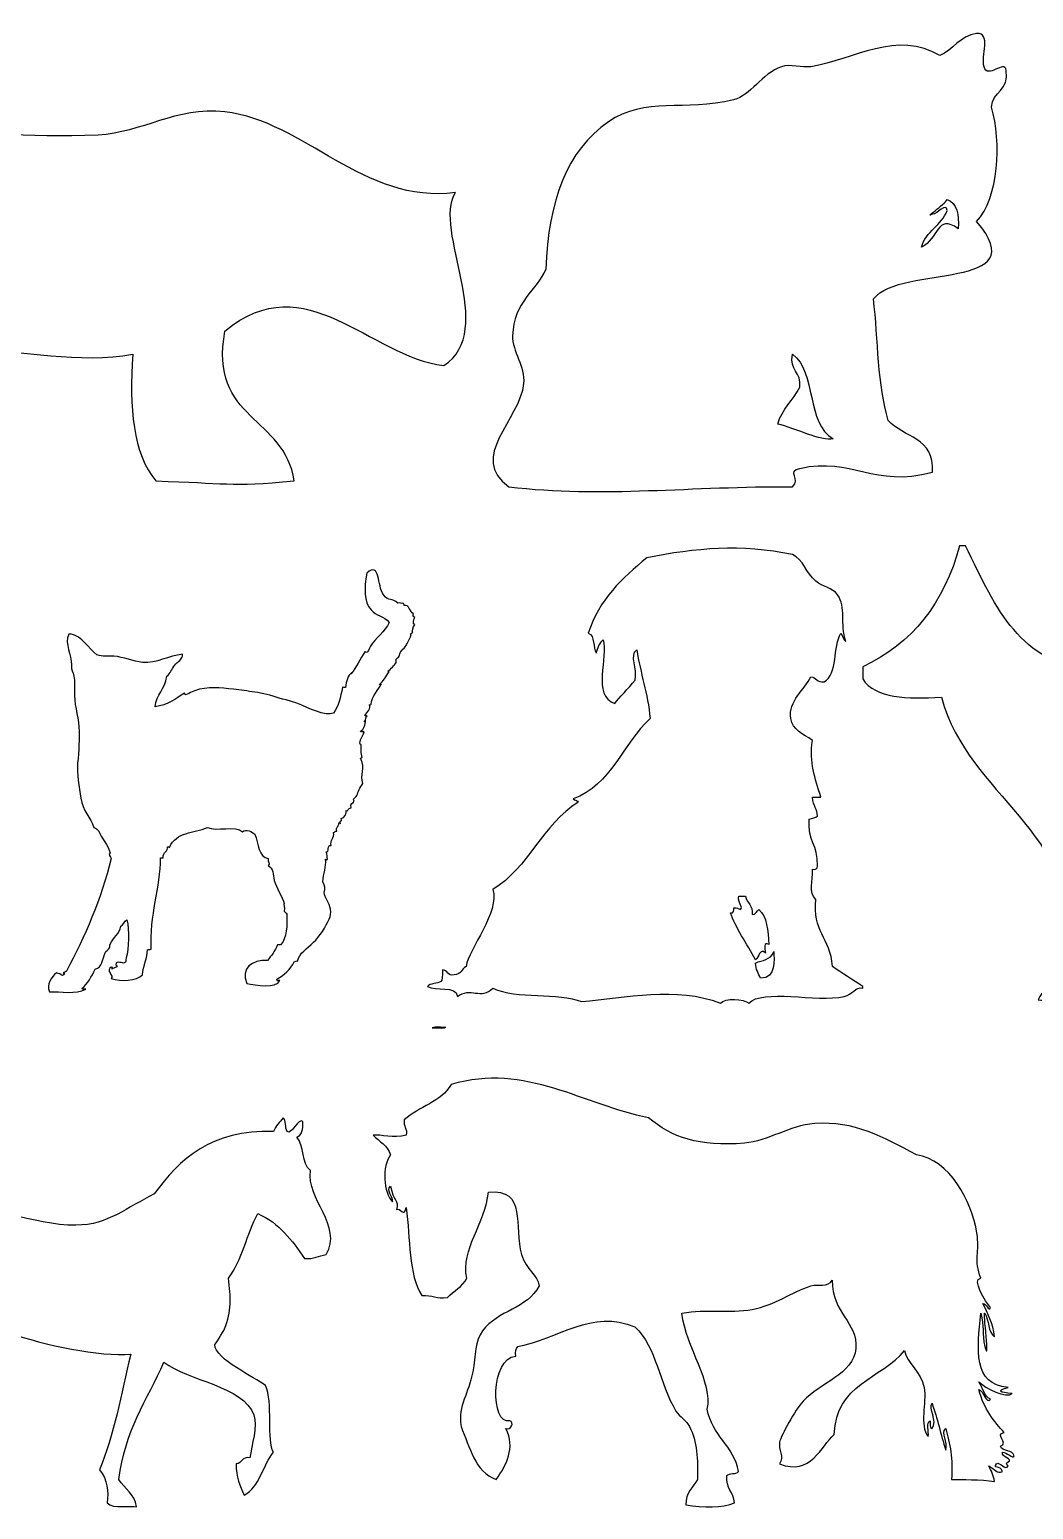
# Model space of a CAD drawing. Header units: centimetres. Extents: x -64 to 65, y -66 to 66.
# Drawn here: x 36.04 to 47.06, y -27.58 to -11.34 of the extents above; entities that cross this region are included whole.
import ezdxf

# ---------------------------------------------------------------- set-up
doc = ezdxf.new("R2010")
doc.units = ezdxf.units.CM
doc.header["$MEASUREMENT"] = 0
doc.layers.add('Layer 1', color=7, linetype='Continuous')

msp = doc.modelspace()

# ---------------------------------------------------------------- linework, layer by layer
at = {"layer": 'Layer 1'}
for points, knots in [([(46.43721, -11.38409), (46.60117, -11.3684), (46.48177, -11.63605), (46.51809, -11.74802), (46.51809, -11.74802), (46.55468, -11.89492), (46.74635, -11.66372), (46.76071, -11.78845), (46.76071, -11.78845), (46.79585, -12.01231), (46.61275, -12.0179), (46.59897, -12.19284), (46.59897, -12.19284), (46.71494, -12.57273), (46.67774, -13.18929), (46.43723, -13.44638), (46.43723, -13.44638), (47.09461, -14.21788), (45.60975, -13.90858), (45.305, -14.29556), (45.305, -14.29556), (45.35538, -14.74392), (45.34985, -15.24817), (45.46674, -15.63001), (45.46674, -15.63001), (45.62994, -15.81728), (45.98154, -15.81612), (45.95199, -16.19611), (45.95199, -16.19611), (45.30556, -16.37272), (45.06976, -16.02805), (44.49625, -16.15568), (44.49625, -16.15568), (44.3471, -16.18515), (44.51345, -16.27739), (44.41537, -16.35787), (44.41537, -16.35787), (43.32494, -16.34813), (42.32418, -16.48103), (41.30165, -16.35787), (41.30165, -16.35787), (40.84477, -16.03997), (41.42439, -15.62325), (41.46339, -15.22561), (41.46339, -15.22561), (41.48143, -15.04194), (41.3374, -14.86985), (41.3421, -14.69994), (41.3421, -14.69994), (41.35223, -14.33209), (41.6119, -14.19144), (41.70601, -13.97207), (41.70601, -13.97207), (41.73522, -13.21663), (41.93768, -12.66879), (42.39345, -12.35457), (42.39345, -12.35457), (42.79742, -12.07607), (43.22855, -12.24228), (43.76836, -12.11195), (43.76836, -12.11195), (43.95682, -12.06644), (44.07398, -11.82535), (44.29401, -11.74802), (44.29401, -11.74802), (44.38614, -11.71566), (44.52579, -11.76331), (44.61752, -11.74802), (44.61752, -11.74802), (45.07858, -11.67111), (45.57415, -11.34093), (46.03283, -11.62668), (46.03283, -11.62668), (46.184, -11.56216), (46.24776, -11.41029), (46.43721, -11.38409)], [0, 0, 0, 0, 0.05, 0.05, 0.05, 0.05, 0.1, 0.1, 0.1, 0.1, 0.15, 0.15, 0.15, 0.15, 0.2, 0.2, 0.2, 0.2, 0.25, 0.25, 0.25, 0.25, 0.3, 0.3, 0.3, 0.3, 0.35, 0.35, 0.35, 0.35, 0.4, 0.4, 0.4, 0.4, 0.45, 0.45, 0.45, 0.45, 0.5, 0.5, 0.5, 0.5, 0.55, 0.55, 0.55, 0.55, 0.6, 0.6, 0.6, 0.6, 0.65, 0.65, 0.65, 0.65, 0.7, 0.7, 0.7, 0.7, 0.75, 0.75, 0.75, 0.75, 0.8, 0.8, 0.8, 0.8, 0.85, 0.85, 0.85, 0.85, 0.9, 0.9, 0.9, 0.9, 1, 1, 1, 1]), ([(33.75552, -15.28151), (33.58934, -15.3262), (33.55653, -15.50429), (33.3759, -15.53456), (33.3759, -15.53456), (33.33285, -15.99943), (34.10226, -15.65177), (33.88207, -16.29378), (33.88207, -16.29378), (33.62902, -16.29378), (33.3759, -16.29378), (33.12285, -16.29378), (33.12285, -16.29378), (32.94479, -16.05007), (32.78839, -15.78467), (32.74323, -15.40803), (32.74323, -15.40803), (32.55445, -15.77183), (31.7453, -16.17588), (31.22476, -15.78765), (31.22476, -15.78765), (31.41166, -15.40747), (32.14797, -15.56455), (32.36361, -15.02843), (32.36361, -15.02843), (32.70003, -14.19211), (32.48516, -13.29366), (33.37591, -12.75074), (33.37591, -12.75074), (34.34778, -12.15847), (35.20169, -12.57313), (36.7924, -12.49772), (36.7924, -12.49772), (37.27185, -12.47499), (37.64076, -12.18466), (38.18429, -12.24462), (38.18429, -12.24462), (39.05318, -12.34043), (39.70353, -13.26006), (40.71498, -13.13037), (40.71498, -13.13037), (40.45976, -13.53463), (41.18157, -14.64006), (40.58848, -15.02844), (40.58848, -15.02844), (39.7629, -14.92544), (39.07689, -13.91589), (38.18429, -14.64882), (38.18429, -14.64882), (38.00331, -15.63124), (38.84776, -15.58814), (38.94351, -16.29379), (38.94351, -16.29379), (38.22691, -16.36065), (38.18588, -16.31639), (37.42504, -16.29379), (37.42504, -16.29379), (37.17321, -15.99732), (37.13352, -15.48866), (37.17199, -14.9019), (37.17199, -14.9019), (36.01671, -15.12322), (34.52497, -14.28008), (34.6413, -15.66112), (34.6413, -15.66112), (34.75571, -15.92626), (35.35552, -15.70613), (35.40047, -16.04074), (35.40047, -16.04074), (35.03245, -16.94117), (33.60984, -16.10638), (33.75552, -15.28151)], [0, 0, 0, 0, 0.05263158, 0.05263158, 0.05263158, 0.05263158, 0.10526316, 0.10526316, 0.10526316, 0.10526316, 0.15789474, 0.15789474, 0.15789474, 0.15789474, 0.21052632, 0.21052632, 0.21052632, 0.21052632, 0.26315789, 0.26315789, 0.26315789, 0.26315789, 0.31578947, 0.31578947, 0.31578947, 0.31578947, 0.36842105, 0.36842105, 0.36842105, 0.36842105, 0.42105263, 0.42105263, 0.42105263, 0.42105263, 0.47368421, 0.47368421, 0.47368421, 0.47368421, 0.52631579, 0.52631579, 0.52631579, 0.52631579, 0.57894737, 0.57894737, 0.57894737, 0.57894737, 0.63157895, 0.63157895, 0.63157895, 0.63157895, 0.68421053, 0.68421053, 0.68421053, 0.68421053, 0.73684211, 0.73684211, 0.73684211, 0.73684211, 0.78947368, 0.78947368, 0.78947368, 0.78947368, 0.84210526, 0.84210526, 0.84210526, 0.84210526, 0.89473684, 0.89473684, 0.89473684, 0.89473684, 1, 1, 1, 1]), ([(45.83065, -13.72944), (46.01988, -13.64498), (45.99308, -13.35135), (46.23507, -13.52725), (46.23507, -13.52725), (46.24597, -13.36802), (46.21951, -13.24626), (46.11373, -13.20372), (46.11373, -13.20372), (46.08814, -13.26238), (45.83761, -13.4243), (45.95199, -13.36549), (45.95199, -13.36549), (46.00573, -13.37139), (46.10249, -13.22949), (46.11373, -13.32506), (46.11373, -13.32506), (46.05187, -13.49235), (45.87901, -13.54865), (45.83065, -13.72944)], [0, 0, 0, 0, 0.16666667, 0.16666667, 0.16666667, 0.16666667, 0.33333333, 0.33333333, 0.33333333, 0.33333333, 0.5, 0.5, 0.5, 0.5, 0.66666667, 0.66666667, 0.66666667, 0.66666667, 1, 1, 1, 1]), ([(44.49625, -15.26606), (44.42293, -15.40841), (44.29951, -15.50067), (44.25363, -15.67042), (44.25363, -15.67042), (44.44172, -15.71238), (44.73303, -15.86378), (44.86016, -15.83216), (44.86016, -15.83216), (44.56684, -15.66722), (44.67929, -15.09646), (44.41537, -14.90212), (44.41537, -14.90212), (44.37806, -15.08771), (44.51652, -15.09747), (44.49625, -15.26606)], [0, 0, 0, 0, 0.2, 0.2, 0.2, 0.2, 0.4, 0.4, 0.4, 0.4, 0.6, 0.6, 0.6, 0.6, 1, 1, 1, 1]), ([(45.18583, -21.8418), (45.18583, -21.84794), (45.18583, -21.85408), (45.18583, -21.86016), (45.18583, -21.86016), (45.10249, -21.83976), (45.07603, -21.93274), (44.98366, -21.95208), (44.98366, -21.95208), (44.67521, -22.01659), (44.08148, -21.86421), (43.93628, -22.02558), (43.93628, -22.02558), (43.88477, -21.97679), (43.6732, -21.96324), (43.62394, -22.02558), (43.62394, -22.02558), (43.14504, -21.83471), (42.57786, -21.96467), (42.0988, -22.00716), (42.0988, -22.00716), (41.84962, -21.90384), (41.38329, -21.98366), (41.1249, -21.86016), (41.1249, -21.86016), (40.99994, -21.99142), (40.87431, -21.83944), (40.73903, -21.95208), (40.73903, -21.95208), (40.72032, -21.82378), (40.49754, -21.89953), (40.4083, -21.8418), (40.4083, -21.8418), (40.43486, -21.801), (40.51765, -21.81645), (40.55528, -21.78666), (40.55528, -21.78666), (40.57171, -21.77277), (40.57105, -21.72803), (40.57367, -21.65805), (40.57367, -21.65805), (40.63135, -21.66165), (40.62349, -21.73073), (40.70228, -21.71319), (40.70228, -21.71319), (40.7757, -21.71314), (40.78213, -21.64607), (40.83089, -21.62133), (40.83089, -21.62133), (40.86132, -21.43059), (41.20467, -21.02078), (41.12487, -20.77609), (41.12487, -20.77609), (41.52034, -20.54069), (41.66917, -20.05867), (42.06202, -19.82057), (42.06202, -19.82057), (42.0572, -19.79477), (42.02167, -19.79961), (42.00688, -19.78385), (42.00688, -19.78385), (42.42648, -19.62769), (42.55123, -19.17674), (42.85214, -18.90183), (42.85214, -18.90183), (42.82801, -18.62558), (42.74522, -18.40375), (42.70506, -18.14843), (42.70506, -18.14843), (42.62232, -18.20529), (42.71932, -18.35488), (42.68672, -18.47919), (42.68672, -18.47919), (42.62015, -18.57235), (42.50379, -18.6703), (42.46622, -18.73647), (42.46622, -18.73647), (42.20706, -18.65281), (42.39521, -18.2185), (42.33761, -18.03821), (42.33761, -18.03821), (42.29869, -18.07279), (42.27451, -18.12211), (42.26414, -18.18521), (42.26414, -18.18521), (42.21882, -18.12639), (42.25287, -17.98823), (42.17225, -17.96473), (42.17225, -17.96473), (42.29131, -17.59376), (42.54706, -17.35952), (42.81537, -17.13783), (42.81537, -17.13783), (43.35044, -17.02983), (43.85153, -16.98482), (44.41398, -17.10111), (44.41398, -17.10111), (44.53542, -17.15553), (44.56141, -17.30172), (44.67123, -17.39509), (44.67123, -17.39509), (44.74785, -17.46026), (44.85324, -17.46169), (44.91012, -17.54209), (44.91012, -17.54209), (45.01103, -17.68473), (44.9343, -17.85488), (45.00196, -18.05657), (45.00196, -18.05657), (44.96971, -18.03982), (44.96836, -17.99217), (44.94687, -17.96471), (44.94687, -17.96471), (44.85458, -18.11126), (44.91872, -18.41426), (44.76312, -18.49755), (44.76312, -18.49755), (44.68179, -18.51155), (44.67816, -18.44778), (44.61614, -18.44246), (44.61614, -18.44246), (44.55476, -18.5792), (44.36531, -18.70961), (44.39564, -18.9018), (44.39564, -18.9018), (44.41495, -19.02443), (44.52365, -19.06843), (44.63448, -19.14069), (44.63448, -19.14069), (44.59913, -19.39239), (44.66073, -19.54235), (44.72637, -19.76542), (44.72637, -19.76542), (44.69578, -19.76542), (44.66515, -19.76542), (44.63448, -19.76542), (44.63448, -19.76542), (44.64533, -19.86893), (44.68599, -19.89448), (44.68962, -19.96751), (44.68962, -19.96751), (44.67406, -19.99484), (44.63046, -19.99413), (44.59773, -20.00429), (44.59773, -20.00429), (44.58477, -20.25908), (44.69338, -20.27842), (44.68962, -20.51877), (44.68962, -20.51877), (44.692, -20.55176), (44.67139, -20.56176), (44.63448, -20.55555), (44.63448, -20.55555), (44.64062, -20.69115), (44.59029, -20.80497), (44.67123, -20.88628), (44.67123, -20.88628), (44.62969, -21.22997), (44.83051, -21.30856), (44.85498, -21.62129), (44.85498, -21.62129), (44.95969, -21.70041), (45.07791, -21.76595), (45.18583, -21.8418)], [0, 0, 0, 0, 0.02380952, 0.02380952, 0.02380952, 0.02380952, 0.04761905, 0.04761905, 0.04761905, 0.04761905, 0.07142857, 0.07142857, 0.07142857, 0.07142857, 0.0952381, 0.0952381, 0.0952381, 0.0952381, 0.11904762, 0.11904762, 0.11904762, 0.11904762, 0.14285714, 0.14285714, 0.14285714, 0.14285714, 0.16666667, 0.16666667, 0.16666667, 0.16666667, 0.19047619, 0.19047619, 0.19047619, 0.19047619, 0.21428571, 0.21428571, 0.21428571, 0.21428571, 0.23809524, 0.23809524, 0.23809524, 0.23809524, 0.26190476, 0.26190476, 0.26190476, 0.26190476, 0.28571429, 0.28571429, 0.28571429, 0.28571429, 0.30952381, 0.30952381, 0.30952381, 0.30952381, 0.33333333, 0.33333333, 0.33333333, 0.33333333, 0.35714286, 0.35714286, 0.35714286, 0.35714286, 0.38095238, 0.38095238, 0.38095238, 0.38095238, 0.4047619, 0.4047619, 0.4047619, 0.4047619, 0.42857143, 0.42857143, 0.42857143, 0.42857143, 0.45238095, 0.45238095, 0.45238095, 0.45238095, 0.47619048, 0.47619048, 0.47619048, 0.47619048, 0.5, 0.5, 0.5, 0.5, 0.52380952, 0.52380952, 0.52380952, 0.52380952, 0.54761905, 0.54761905, 0.54761905, 0.54761905, 0.57142857, 0.57142857, 0.57142857, 0.57142857, 0.5952381, 0.5952381, 0.5952381, 0.5952381, 0.61904762, 0.61904762, 0.61904762, 0.61904762, 0.64285714, 0.64285714, 0.64285714, 0.64285714, 0.66666667, 0.66666667, 0.66666667, 0.66666667, 0.69047619, 0.69047619, 0.69047619, 0.69047619, 0.71428571, 0.71428571, 0.71428571, 0.71428571, 0.73809524, 0.73809524, 0.73809524, 0.73809524, 0.76190476, 0.76190476, 0.76190476, 0.76190476, 0.78571429, 0.78571429, 0.78571429, 0.78571429, 0.80952381, 0.80952381, 0.80952381, 0.80952381, 0.83333333, 0.83333333, 0.83333333, 0.83333333, 0.85714286, 0.85714286, 0.85714286, 0.85714286, 0.88095238, 0.88095238, 0.88095238, 0.88095238, 0.9047619, 0.9047619, 0.9047619, 0.9047619, 0.92857143, 0.92857143, 0.92857143, 0.92857143, 0.95238095, 0.95238095, 0.95238095, 0.95238095, 1, 1, 1, 1]), ([(46.2489, -17.00422), (46.27102, -17.00422), (46.29319, -17.00422), (46.31536, -17.00422), (46.31536, -17.00422), (46.67001, -17.74063), (46.90633, -18.26014), (47.71067, -18.39955), (47.71067, -18.39955), (48.73098, -18.57642), (50.08054, -18.18823), (50.63426, -19.064), (50.63426, -19.064), (50.93252, -19.53567), (50.66863, -20.56996), (51.03293, -21.12381), (51.03293, -21.12381), (51.03293, -21.21242), (51.03293, -21.301), (51.03293, -21.38961), (51.03293, -21.38961), (50.93567, -21.48483), (50.82235, -21.44054), (50.83362, -21.25674), (50.83362, -21.25674), (50.57938, -21.33469), (50.69998, -21.78757), (50.56779, -21.98763), (50.56779, -21.98763), (50.49058, -21.97681), (50.4496, -22.00231), (50.43494, -22.05409), (50.43494, -22.05409), (50.36848, -22.05409), (50.30204, -22.05409), (50.23563, -22.05409), (50.23563, -22.05409), (50.07363, -21.77281), (50.55943, -21.64713), (50.43494, -21.1903), (50.43494, -21.1903), (50.26508, -21.00464), (50.14461, -21.51378), (49.90339, -21.25676), (49.90339, -21.25676), (49.83941, -21.01559), (50.20192, -21.20096), (50.16916, -20.99096), (50.16916, -20.99096), (50.09449, -20.51191), (49.64277, -20.40988), (49.50471, -19.9943), (49.50471, -19.9943), (48.81105, -19.81565), (48.65328, -20.32016), (47.97648, -20.32651), (47.97648, -20.32651), (48.19352, -21.13508), (47.88078, -21.65062), (47.5114, -22.05411), (47.5114, -22.05411), (47.44494, -22.05411), (47.3785, -22.05411), (47.31204, -22.05411), (47.31204, -22.05411), (47.3013, -21.97622), (47.19091, -21.99807), (47.11268, -21.98765), (47.11268, -21.98765), (47.19195, -21.77895), (47.47931, -21.77839), (47.51141, -21.52251), (47.51141, -21.52251), (47.52308, -20.07116), (46.36373, -19.79089), (46.04959, -18.66541), (46.04959, -18.66541), (45.67158, -18.68906), (45.32442, -18.68181), (45.18583, -18.46607), (45.18583, -18.46607), (45.18583, -18.42178), (45.18583, -18.37746), (45.18583, -18.3332), (45.18583, -18.3332), (45.72852, -18.07853), (46.08314, -17.63578), (46.2489, -17.00422)], [0, 0, 0, 0, 0.04347826, 0.04347826, 0.04347826, 0.04347826, 0.08695652, 0.08695652, 0.08695652, 0.08695652, 0.13043478, 0.13043478, 0.13043478, 0.13043478, 0.17391304, 0.17391304, 0.17391304, 0.17391304, 0.2173913, 0.2173913, 0.2173913, 0.2173913, 0.26086957, 0.26086957, 0.26086957, 0.26086957, 0.30434783, 0.30434783, 0.30434783, 0.30434783, 0.34782609, 0.34782609, 0.34782609, 0.34782609, 0.39130435, 0.39130435, 0.39130435, 0.39130435, 0.43478261, 0.43478261, 0.43478261, 0.43478261, 0.47826087, 0.47826087, 0.47826087, 0.47826087, 0.52173913, 0.52173913, 0.52173913, 0.52173913, 0.56521739, 0.56521739, 0.56521739, 0.56521739, 0.60869565, 0.60869565, 0.60869565, 0.60869565, 0.65217391, 0.65217391, 0.65217391, 0.65217391, 0.69565217, 0.69565217, 0.69565217, 0.69565217, 0.73913043, 0.73913043, 0.73913043, 0.73913043, 0.7826087, 0.7826087, 0.7826087, 0.7826087, 0.82608696, 0.82608696, 0.82608696, 0.82608696, 0.86956522, 0.86956522, 0.86956522, 0.86956522, 0.91304348, 0.91304348, 0.91304348, 0.91304348, 1, 1, 1, 1]), ([(39.71986, -18.16904), (39.72462, -18.15597), (39.7305, -18.17642), (39.71986, -18.17589), (39.71986, -18.17589), (39.76595, -18.18663), (39.76431, -18.13345), (39.78156, -18.10734), (39.78156, -18.10734), (39.83815, -18.02183), (39.94296, -17.94584), (39.98722, -17.8468), (39.98722, -17.8468), (39.92938, -17.77682), (39.84138, -17.77256), (39.78841, -17.70969), (39.78841, -17.70969), (39.70644, -17.61235), (39.71327, -17.47784), (39.74041, -17.30522), (39.74041, -17.30522), (39.89183, -17.17391), (39.85122, -17.44272), (39.92551, -17.54514), (39.92551, -17.54514), (39.97914, -17.61904), (40.02153, -17.57665), (40.08323, -17.63425), (40.08323, -17.63425), (40.09961, -17.62017), (40.12882, -17.64613), (40.13805, -17.63425), (40.13805, -17.63425), (40.14726, -17.63877), (40.1508, -17.64891), (40.15176, -17.66169), (40.15176, -17.66169), (40.20854, -17.6447), (40.21124, -17.73244), (40.2546, -17.7508), (40.2546, -17.7508), (40.24907, -17.75622), (40.24743, -17.79282), (40.26831, -17.79194), (40.26831, -17.79194), (40.25796, -17.81983), (40.23839, -17.85086), (40.26831, -17.87417), (40.26831, -17.87417), (40.24712, -17.87978), (40.24598, -17.96056), (40.24093, -17.94963), (40.24093, -17.94963), (40.25546, -17.95172), (40.23376, -17.97342), (40.22037, -17.97016), (40.22037, -17.97016), (40.23535, -17.97627), (40.21431, -18.00929), (40.2272, -17.99074), (40.2272, -17.99074), (40.2086, -18.02307), (40.18783, -18.07387), (40.17238, -18.10044), (40.17238, -18.10044), (40.15976, -18.12214), (40.14267, -18.13224), (40.12441, -18.15529), (40.12441, -18.15529), (40.10637, -18.17796), (40.10174, -18.20606), (40.09697, -18.21694), (40.09697, -18.21694), (40.08752, -18.23874), (40.07191, -18.23549), (40.06265, -18.25123), (40.06265, -18.25123), (40.05738, -18.26028), (40.06736, -18.27674), (40.06265, -18.28552), (40.06265, -18.28552), (40.04574, -18.31748), (40.00177, -18.35878), (39.97356, -18.38156), (39.97356, -18.38156), (39.97377, -18.3882), (39.98192, -18.38683), (39.98727, -18.38839), (39.98727, -18.38839), (39.95182, -18.43744), (39.92258, -18.49277), (39.8776, -18.53235), (39.8776, -18.53235), (39.88747, -18.51716), (39.8943, -18.54095), (39.89811, -18.52547), (39.89811, -18.52547), (39.87898, -18.56936), (39.79027, -18.66419), (39.78844, -18.74484), (39.78844, -18.74484), (39.78291, -18.74849), (39.77727, -18.75201), (39.76788, -18.75175), (39.76788, -18.75175), (39.79683, -18.78554), (39.74208, -18.82906), (39.71988, -18.86825), (39.71988, -18.86825), (39.73388, -18.88024), (39.73332, -18.86314), (39.74732, -18.87516), (39.74732, -18.87516), (39.72158, -18.8772), (39.73946, -18.92064), (39.71306, -18.93683), (39.71306, -18.93683), (39.71915, -18.93376), (39.72531, -18.9308), (39.72677, -18.9231), (39.72677, -18.9231), (39.72516, -18.96014), (39.71013, -19.02907), (39.67195, -19.03968), (39.67195, -19.03968), (39.67277, -19.05479), (39.701, -19.04254), (39.71309, -19.04651), (39.71309, -19.04651), (39.6919, -19.10609), (39.64033, -19.17007), (39.67883, -19.19044), (39.67883, -19.19044), (39.68068, -19.23812), (39.67319, -19.27651), (39.69254, -19.3276), (39.69254, -19.3276), (39.6914, -19.33567), (39.68003, -19.33339), (39.67198, -19.33445), (39.67198, -19.33445), (39.73167, -19.44274), (39.66253, -19.52609), (39.69936, -19.61554), (39.69936, -19.61554), (39.65973, -19.65652), (39.65073, -19.70526), (39.63083, -19.74579), (39.63083, -19.74579), (39.62406, -19.75957), (39.60085, -19.77405), (39.59657, -19.78693), (39.59657, -19.78693), (39.59419, -19.79392), (39.60123, -19.81117), (39.6034, -19.80749), (39.6034, -19.80749), (39.5898, -19.83014), (39.55585, -19.82913), (39.56914, -19.88287), (39.56914, -19.88287), (39.53564, -19.87588), (39.53747, -19.92851), (39.51427, -19.91033), (39.51427, -19.91033), (39.51834, -19.9443), (39.50342, -19.99346), (39.45945, -19.99944), (39.45945, -19.99944), (39.4748, -20.04484), (39.43728, -20.00436), (39.45257, -20.05431), (39.45257, -20.05431), (39.44648, -20.05124), (39.44037, -20.04828), (39.43886, -20.04055), (39.43886, -20.04055), (39.43055, -20.09976), (39.39587, -20.0914), (39.41142, -20.13657), (39.41142, -20.13657), (39.39435, -20.13549), (39.39023, -20.14731), (39.37716, -20.15025), (39.37716, -20.15025), (39.39208, -20.21539), (39.33194, -20.23531), (39.34978, -20.29424), (39.34978, -20.29424), (39.30271, -20.27665), (39.33237, -20.3769), (39.29491, -20.36277), (39.29491, -20.36277), (39.30954, -20.39605), (39.30467, -20.42352), (39.30867, -20.44503), (39.30867, -20.44503), (39.30362, -20.45725), (39.29616, -20.44604), (39.28806, -20.44503), (39.28806, -20.44503), (39.29973, -20.52843), (39.26181, -20.60198), (39.26068, -20.69183), (39.26068, -20.69183), (39.28552, -20.74395), (39.28796, -20.76345), (39.27439, -20.80838), (39.27439, -20.80838), (39.2791, -20.87461), (39.33241, -20.91604), (39.34297, -20.99351), (39.34297, -20.99351), (39.34794, -21.03), (39.34358, -21.07119), (39.32921, -21.10318), (39.32921, -21.10318), (39.29566, -21.17806), (39.21914, -21.30127), (39.15784, -21.35686), (39.15784, -21.35686), (39.08328, -21.42446), (39.00044, -21.47706), (38.97962, -21.56252), (38.97962, -21.56252), (38.9602, -21.55683), (38.96184, -21.57218), (38.9453, -21.56937), (38.9453, -21.56937), (38.90416, -21.65623), (38.83404, -21.71404), (38.75332, -21.76133), (38.75332, -21.76133), (38.75462, -21.79118), (38.76525, -21.77384), (38.78764, -21.77506), (38.78764, -21.77506), (38.74372, -21.86909), (38.5215, -21.82591), (38.42431, -21.80935), (38.42431, -21.80935), (38.3489, -21.64086), (38.4853, -21.54752), (38.65056, -21.55569), (38.65056, -21.55569), (38.69318, -21.50465), (38.73578, -21.45348), (38.76023, -21.38427), (38.76023, -21.38427), (38.77166, -21.38427), (38.78306, -21.38427), (38.79455, -21.38427), (38.79455, -21.38427), (38.86493, -21.31717), (38.86773, -21.16488), (38.86308, -21.04838), (38.86308, -21.04838), (38.85848, -21.03243), (38.8403, -21.03004), (38.83564, -21.01409), (38.83564, -21.01409), (38.84122, -20.97477), (38.82484, -20.93964), (38.83564, -20.9318), (38.83564, -20.9318), (38.81281, -20.86073), (38.74671, -20.75442), (38.72597, -20.67817), (38.72597, -20.67817), (38.70888, -20.61528), (38.71983, -20.5449), (38.65744, -20.51363), (38.65744, -20.51363), (38.69144, -20.494), (38.64839, -20.47392), (38.65744, -20.4382), (38.65744, -20.4382), (38.55822, -20.42608), (38.547, -20.27096), (38.51343, -20.17081), (38.51343, -20.17081), (38.49033, -20.1471), (38.41334, -20.10797), (38.37632, -20.14345), (38.37632, -20.14345), (38.30068, -20.06638), (38.09049, -20.14758), (37.99236, -20.09545), (37.99236, -20.09545), (37.83946, -20.16514), (37.65224, -20.13815), (37.57419, -20.31482), (37.57419, -20.31482), (37.56871, -20.31117), (37.56308, -20.30765), (37.55363, -20.30797), (37.55363, -20.30797), (37.56371, -20.35869), (37.49921, -20.3648), (37.50566, -20.43137), (37.50566, -20.43137), (37.49651, -20.43137), (37.48738, -20.43137), (37.47822, -20.43137), (37.47822, -20.43137), (37.4792, -20.74752), (37.35424, -21.0651), (37.37538, -21.43232), (37.37538, -21.43232), (37.35493, -21.44214), (37.35207, -21.42668), (37.33424, -21.43917), (37.33424, -21.43917), (37.33038, -21.52669), (37.28783, -21.6103), (37.27942, -21.71336), (37.27942, -21.71336), (37.21425, -21.77779), (37.04217, -21.79197), (36.93665, -21.7545), (36.93665, -21.7545), (36.96935, -21.72595), (36.86558, -21.66047), (36.93665, -21.6311), (36.93665, -21.6311), (36.9629, -21.62986), (36.93908, -21.63674), (36.94348, -21.65168), (36.94348, -21.65168), (36.96544, -21.63369), (37.02849, -21.62736), (36.98462, -21.60371), (36.98462, -21.60371), (36.99671, -21.54693), (37.06122, -21.59543), (37.08058, -21.58313), (37.08058, -21.58313), (37.10503, -21.56765), (37.09159, -21.56411), (37.10114, -21.52831), (37.10114, -21.52831), (37.12792, -21.42811), (37.13591, -21.22026), (37.10802, -21.11011), (37.10802, -21.11011), (37.07376, -21.12151), (37.07651, -21.17001), (37.03944, -21.17864), (37.03944, -21.17864), (37.02833, -21.25881), (36.95633, -21.30942), (36.92292, -21.37747), (36.92292, -21.37747), (36.91718, -21.38922), (36.9221, -21.40806), (36.91604, -21.41861), (36.91604, -21.41861), (36.90445, -21.43877), (36.87749, -21.45258), (36.86807, -21.47346), (36.86807, -21.47346), (36.83603, -21.54447), (36.84275, -21.62996), (36.75837, -21.65171), (36.75837, -21.65171), (36.72194, -21.73407), (36.67754, -21.80853), (36.61441, -21.86422), (36.61441, -21.86422), (36.61528, -21.87935), (36.64351, -21.86716), (36.65555, -21.87107), (36.65555, -21.87107), (36.54924, -21.93095), (36.37816, -21.89576), (36.25791, -21.89851), (36.25791, -21.89851), (36.22169, -21.81913), (36.2777, -21.73878), (36.33337, -21.69282), (36.33337, -21.69282), (36.36081, -21.6974), (36.38033, -21.70986), (36.4019, -21.72028), (36.4019, -21.72028), (36.41127, -21.71901), (36.43518, -21.68771), (36.40878, -21.69282), (36.40878, -21.69282), (36.41714, -21.68295), (36.43497, -21.68242), (36.44304, -21.67226), (36.44304, -21.67226), (36.64862, -21.297), (36.82105, -20.88518), (36.9367, -20.43824), (36.9367, -20.43824), (36.9272, -20.42104), (36.89587, -20.38921), (36.92294, -20.37657), (36.92294, -20.37657), (36.90804, -20.29913), (36.82248, -20.20525), (36.79954, -20.13665), (36.79954, -20.13665), (36.78263, -20.12152), (36.76946, -20.1027), (36.74472, -20.09548), (36.74472, -20.09548), (36.71088, -19.99049), (36.6205, -19.91268), (36.60076, -19.77324), (36.60076, -19.77324), (36.58422, -19.65648), (36.5544, -19.50067), (36.56644, -19.3893), (36.56644, -19.3893), (36.58112, -19.25428), (36.5871, -19.12834), (36.5802, -18.99171), (36.5802, -18.99171), (36.57359, -18.86196), (36.52252, -18.72771), (36.5322, -18.60095), (36.5322, -18.60095), (36.53495, -18.56513), (36.53545, -18.48697), (36.52532, -18.43641), (36.52532, -18.43641), (36.51561, -18.38765), (36.49611, -18.37291), (36.49794, -18.31301), (36.49794, -18.31301), (36.50135, -18.19953), (36.41899, -18.08311), (36.4705, -17.97707), (36.4705, -17.97707), (36.47846, -17.97821), (36.4827, -17.97554), (36.48421, -17.97019), (36.48421, -17.97019), (36.62709, -18.00329), (36.67847, -18.12791), (36.77904, -18.20331), (36.77904, -18.20331), (36.83976, -18.22636), (36.89977, -18.21207), (36.96414, -18.21699), (36.96414, -18.21699), (37.07307, -18.22532), (37.17549, -18.27639), (37.27952, -18.28557), (37.27952, -18.28557), (37.43335, -18.29917), (37.56535, -18.21008), (37.71825, -18.19646), (37.71825, -18.19646), (37.72367, -18.25059), (37.66036, -18.27827), (37.62916, -18.31986), (37.62916, -18.31986), (37.59961, -18.35918), (37.58455, -18.40813), (37.5469, -18.43644), (37.5469, -18.43644), (37.52743, -18.58199), (37.42731, -18.63303), (37.41662, -18.77233), (37.41662, -18.77233), (37.55714, -18.75516), (37.64451, -18.68486), (37.73883, -18.62152), (37.73883, -18.62152), (37.7487, -18.62311), (37.74121, -18.64197), (37.75259, -18.64208), (37.75259, -18.64208), (37.7995, -18.62168), (37.84927, -18.59197), (37.90338, -18.58035), (37.90338, -18.58035), (38.05448, -18.54804), (38.18167, -18.56887), (38.33529, -18.58726), (38.33529, -18.58726), (38.41337, -18.59657), (38.49306, -18.60795), (38.57527, -18.62152), (38.57527, -18.62152), (38.67237, -18.6375), (38.74892, -18.67404), (38.85634, -18.69693), (38.85634, -18.69693), (39.01644, -18.73106), (39.15352, -18.82996), (39.29507, -18.84777), (39.29507, -18.84777), (39.32939, -18.85208), (39.35368, -18.84719), (39.37733, -18.84092), (39.37733, -18.84092), (39.43051, -18.76842), (39.45422, -18.66645), (39.47335, -18.55983), (39.47335, -18.55983), (39.48637, -18.547), (39.48571, -18.5639), (39.50761, -18.55983), (39.50761, -18.55983), (39.5137, -18.48826), (39.53478, -18.43164), (39.57614, -18.39529), (39.57614, -18.39529), (39.57484, -18.40085), (39.56931, -18.40209), (39.56931, -18.409), (39.56931, -18.409), (39.62879, -18.33848), (39.66729, -18.24673), (39.71986, -18.16904)], [0, 0, 0, 0, 0.00763359, 0.00763359, 0.00763359, 0.00763359, 0.01526718, 0.01526718, 0.01526718, 0.01526718, 0.02290076, 0.02290076, 0.02290076, 0.02290076, 0.03053435, 0.03053435, 0.03053435, 0.03053435, 0.03816794, 0.03816794, 0.03816794, 0.03816794, 0.04580153, 0.04580153, 0.04580153, 0.04580153, 0.05343511, 0.05343511, 0.05343511, 0.05343511, 0.0610687, 0.0610687, 0.0610687, 0.0610687, 0.06870229, 0.06870229, 0.06870229, 0.06870229, 0.07633588, 0.07633588, 0.07633588, 0.07633588, 0.08396947, 0.08396947, 0.08396947, 0.08396947, 0.09160305, 0.09160305, 0.09160305, 0.09160305, 0.09923664, 0.09923664, 0.09923664, 0.09923664, 0.10687023, 0.10687023, 0.10687023, 0.10687023, 0.11450382, 0.11450382, 0.11450382, 0.11450382, 0.1221374, 0.1221374, 0.1221374, 0.1221374, 0.12977099, 0.12977099, 0.12977099, 0.12977099, 0.13740458, 0.13740458, 0.13740458, 0.13740458, 0.14503817, 0.14503817, 0.14503817, 0.14503817, 0.15267176, 0.15267176, 0.15267176, 0.15267176, 0.16030534, 0.16030534, 0.16030534, 0.16030534, 0.16793893, 0.16793893, 0.16793893, 0.16793893, 0.17557252, 0.17557252, 0.17557252, 0.17557252, 0.18320611, 0.18320611, 0.18320611, 0.18320611, 0.19083969, 0.19083969, 0.19083969, 0.19083969, 0.19847328, 0.19847328, 0.19847328, 0.19847328, 0.20610687, 0.20610687, 0.20610687, 0.20610687, 0.21374046, 0.21374046, 0.21374046, 0.21374046, 0.22137405, 0.22137405, 0.22137405, 0.22137405, 0.22900763, 0.22900763, 0.22900763, 0.22900763, 0.23664122, 0.23664122, 0.23664122, 0.23664122, 0.24427481, 0.24427481, 0.24427481, 0.24427481, 0.2519084, 0.2519084, 0.2519084, 0.2519084, 0.25954198, 0.25954198, 0.25954198, 0.25954198, 0.26717557, 0.26717557, 0.26717557, 0.26717557, 0.27480916, 0.27480916, 0.27480916, 0.27480916, 0.28244275, 0.28244275, 0.28244275, 0.28244275, 0.29007634, 0.29007634, 0.29007634, 0.29007634, 0.29770992, 0.29770992, 0.29770992, 0.29770992, 0.30534351, 0.30534351, 0.30534351, 0.30534351, 0.3129771, 0.3129771, 0.3129771, 0.3129771, 0.32061069, 0.32061069, 0.32061069, 0.32061069, 0.32824427, 0.32824427, 0.32824427, 0.32824427, 0.33587786, 0.33587786, 0.33587786, 0.33587786, 0.34351145, 0.34351145, 0.34351145, 0.34351145, 0.35114504, 0.35114504, 0.35114504, 0.35114504, 0.35877863, 0.35877863, 0.35877863, 0.35877863, 0.36641221, 0.36641221, 0.36641221, 0.36641221, 0.3740458, 0.3740458, 0.3740458, 0.3740458, 0.38167939, 0.38167939, 0.38167939, 0.38167939, 0.38931298, 0.38931298, 0.38931298, 0.38931298, 0.39694656, 0.39694656, 0.39694656, 0.39694656, 0.40458015, 0.40458015, 0.40458015, 0.40458015, 0.41221374, 0.41221374, 0.41221374, 0.41221374, 0.41984733, 0.41984733, 0.41984733, 0.41984733, 0.42748092, 0.42748092, 0.42748092, 0.42748092, 0.4351145, 0.4351145, 0.4351145, 0.4351145, 0.44274809, 0.44274809, 0.44274809, 0.44274809, 0.45038168, 0.45038168, 0.45038168, 0.45038168, 0.45801527, 0.45801527, 0.45801527, 0.45801527, 0.46564885, 0.46564885, 0.46564885, 0.46564885, 0.47328244, 0.47328244, 0.47328244, 0.47328244, 0.48091603, 0.48091603, 0.48091603, 0.48091603, 0.48854962, 0.48854962, 0.48854962, 0.48854962, 0.49618321, 0.49618321, 0.49618321, 0.49618321, 0.50381679, 0.50381679, 0.50381679, 0.50381679, 0.51145038, 0.51145038, 0.51145038, 0.51145038, 0.51908397, 0.51908397, 0.51908397, 0.51908397, 0.52671756, 0.52671756, 0.52671756, 0.52671756, 0.53435115, 0.53435115, 0.53435115, 0.53435115, 0.54198473, 0.54198473, 0.54198473, 0.54198473, 0.54961832, 0.54961832, 0.54961832, 0.54961832, 0.55725191, 0.55725191, 0.55725191, 0.55725191, 0.5648855, 0.5648855, 0.5648855, 0.5648855, 0.57251908, 0.57251908, 0.57251908, 0.57251908, 0.58015267, 0.58015267, 0.58015267, 0.58015267, 0.58778626, 0.58778626, 0.58778626, 0.58778626, 0.59541985, 0.59541985, 0.59541985, 0.59541985, 0.60305344, 0.60305344, 0.60305344, 0.60305344, 0.61068702, 0.61068702, 0.61068702, 0.61068702, 0.61832061, 0.61832061, 0.61832061, 0.61832061, 0.6259542, 0.6259542, 0.6259542, 0.6259542, 0.63358779, 0.63358779, 0.63358779, 0.63358779, 0.64122137, 0.64122137, 0.64122137, 0.64122137, 0.64885496, 0.64885496, 0.64885496, 0.64885496, 0.65648855, 0.65648855, 0.65648855, 0.65648855, 0.66412214, 0.66412214, 0.66412214, 0.66412214, 0.67175573, 0.67175573, 0.67175573, 0.67175573, 0.67938931, 0.67938931, 0.67938931, 0.67938931, 0.6870229, 0.6870229, 0.6870229, 0.6870229, 0.69465649, 0.69465649, 0.69465649, 0.69465649, 0.70229008, 0.70229008, 0.70229008, 0.70229008, 0.70992366, 0.70992366, 0.70992366, 0.70992366, 0.71755725, 0.71755725, 0.71755725, 0.71755725, 0.72519084, 0.72519084, 0.72519084, 0.72519084, 0.73282443, 0.73282443, 0.73282443, 0.73282443, 0.74045802, 0.74045802, 0.74045802, 0.74045802, 0.7480916, 0.7480916, 0.7480916, 0.7480916, 0.75572519, 0.75572519, 0.75572519, 0.75572519, 0.76335878, 0.76335878, 0.76335878, 0.76335878, 0.77099237, 0.77099237, 0.77099237, 0.77099237, 0.77862595, 0.77862595, 0.77862595, 0.77862595, 0.78625954, 0.78625954, 0.78625954, 0.78625954, 0.79389313, 0.79389313, 0.79389313, 0.79389313, 0.80152672, 0.80152672, 0.80152672, 0.80152672, 0.80916031, 0.80916031, 0.80916031, 0.80916031, 0.81679389, 0.81679389, 0.81679389, 0.81679389, 0.82442748, 0.82442748, 0.82442748, 0.82442748, 0.83206107, 0.83206107, 0.83206107, 0.83206107, 0.83969466, 0.83969466, 0.83969466, 0.83969466, 0.84732824, 0.84732824, 0.84732824, 0.84732824, 0.85496183, 0.85496183, 0.85496183, 0.85496183, 0.86259542, 0.86259542, 0.86259542, 0.86259542, 0.87022901, 0.87022901, 0.87022901, 0.87022901, 0.8778626, 0.8778626, 0.8778626, 0.8778626, 0.88549618, 0.88549618, 0.88549618, 0.88549618, 0.89312977, 0.89312977, 0.89312977, 0.89312977, 0.90076336, 0.90076336, 0.90076336, 0.90076336, 0.90839695, 0.90839695, 0.90839695, 0.90839695, 0.91603053, 0.91603053, 0.91603053, 0.91603053, 0.92366412, 0.92366412, 0.92366412, 0.92366412, 0.93129771, 0.93129771, 0.93129771, 0.93129771, 0.9389313, 0.9389313, 0.9389313, 0.9389313, 0.94656489, 0.94656489, 0.94656489, 0.94656489, 0.95419847, 0.95419847, 0.95419847, 0.95419847, 0.96183206, 0.96183206, 0.96183206, 0.96183206, 0.96946565, 0.96946565, 0.96946565, 0.96946565, 0.97709924, 0.97709924, 0.97709924, 0.97709924, 0.98473282, 0.98473282, 0.98473282, 0.98473282, 1, 1, 1, 1]), ([(43.84445, -20.99654), (43.81961, -20.99075), (43.80937, -20.97037), (43.77092, -20.9782), (43.77092, -20.9782), (43.76917, -21.00707), (43.77341, -21.04191), (43.73417, -21.03334), (43.73417, -21.03334), (43.78653, -21.18815), (43.91623, -21.37793), (44.00976, -21.5478), (44.00976, -21.5478), (44.04749, -21.52399), (44.05471, -21.41432), (44.12004, -21.47433), (44.12004, -21.47433), (44.10991, -21.41713), (44.09787, -21.34741), (44.15679, -21.38247), (44.15679, -21.38247), (44.14827, -21.22557), (44.13467, -21.07381), (44.04656, -20.99655), (44.04656, -20.99655), (44.01767, -21.01055), (44.01907, -21.05486), (43.97309, -21.05169), (43.97309, -21.05169), (43.98322, -20.94969), (43.91295, -20.92805), (43.89956, -20.84955), (43.89956, -20.84955), (43.87506, -20.84955), (43.85051, -20.84955), (43.82603, -20.84955), (43.82603, -20.84955), (43.80481, -20.9151), (43.8817, -20.97574), (43.84445, -20.99654)], [0, 0, 0, 0, 0.09090909, 0.09090909, 0.09090909, 0.09090909, 0.18181818, 0.18181818, 0.18181818, 0.18181818, 0.27272727, 0.27272727, 0.27272727, 0.27272727, 0.36363636, 0.36363636, 0.36363636, 0.36363636, 0.45454545, 0.45454545, 0.45454545, 0.45454545, 0.54545455, 0.54545455, 0.54545455, 0.54545455, 0.63636364, 0.63636364, 0.63636364, 0.63636364, 0.72727273, 0.72727273, 0.72727273, 0.72727273, 0.81818182, 0.81818182, 0.81818182, 0.81818182, 1, 1, 1, 1]), ([(44.00976, -21.58452), (44.01127, -21.65659), (44.04222, -21.69916), (44.0649, -21.74994), (44.0649, -21.74994), (44.23966, -21.75065), (44.20934, -21.54375), (44.21193, -21.45596), (44.21193, -21.45596), (44.17063, -21.55947), (44.08614, -21.54701), (44.00976, -21.58452)], [0, 0, 0, 0, 0.25, 0.25, 0.25, 0.25, 0.5, 0.5, 0.5, 0.5, 1, 1, 1, 1]), ([(40.46027, -22.29615), (40.49697, -22.28022), (40.56306, -22.29377), (40.61111, -22.28932), (40.61111, -22.28932), (40.57446, -22.30522), (40.50832, -22.29165), (40.46027, -22.29615)], [0, 0, 0, 0, 0.33333333, 0.33333333, 0.33333333, 0.33333333, 1, 1, 1, 1]), ([(46.48351, -25.04109), (46.3786, -25.04998), (46.53405, -25.30615), (46.59064, -25.36293), (46.59064, -25.36293), (46.5714, -25.42106), (46.54288, -25.31388), (46.50507, -25.31999), (46.50507, -25.31999), (46.56076, -25.42865), (46.6154, -25.53864), (46.63374, -25.68482), (46.63374, -25.68482), (46.55828, -25.63862), (46.57551, -25.49993), (46.52629, -25.42727), (46.52629, -25.42727), (46.50298, -25.3852), (46.58929, -26.02372), (46.52629, -25.7921), (46.52629, -25.7921), (46.49597, -25.64933), (46.52407, -25.56998), (46.48351, -25.42727), (46.48351, -25.42727), (46.44202, -25.82409), (46.39194, -26.20758), (46.78392, -26.24272), (46.78392, -26.24272), (46.6525, -26.2713), (46.6865, -26.30085), (46.82676, -26.30707), (46.82676, -26.30707), (46.77032, -26.36557), (46.52857, -26.25127), (46.46198, -26.1783), (46.46198, -26.1783), (46.5046, -26.24304), (46.51593, -26.33906), (46.59065, -26.37147), (46.59065, -26.37147), (46.53702, -26.43074), (46.51614, -26.27561), (46.46198, -26.26418), (46.46198, -26.26418), (46.51572, -26.48402), (46.63438, -26.62163), (46.74088, -26.73625), (46.74088, -26.73625), (46.62512, -26.75046), (46.79819, -26.85428), (46.6981, -26.88648), (46.6981, -26.88648), (46.72006, -26.95024), (46.83674, -26.9195), (46.84828, -26.99372), (46.84828, -26.99372), (46.83651, -27.03145), (46.76539, -26.95001), (46.71961, -26.95083), (46.71961, -26.95083), (46.70167, -27.01356), (46.8474, -27.02049), (46.78396, -27.05812), (46.78396, -27.05812), (46.75697, -27.06344), (46.76221, -27.1008), (46.78396, -27.10106), (46.78396, -27.10106), (46.7543, -27.16673), (46.68474, -27.04592), (46.65529, -27.07955), (46.65529, -27.07955), (46.60888, -27.14265), (46.69813, -27.08616), (46.71964, -27.16538), (46.71964, -27.16538), (46.66574, -27.19282), (46.6363, -27.13948), (46.56941, -27.10103), (46.56941, -27.10103), (46.59613, -27.15297), (46.62243, -27.20525), (46.63381, -27.27264), (46.63381, -27.27264), (46.48877, -27.24938), (46.26339, -27.25372), (46.16163, -27.25118), (46.16163, -27.25118), (46.17843, -27.027), (46.14467, -26.85338), (46.09728, -26.69328), (46.09728, -26.69328), (46.03931, -26.74567), (46.12787, -26.83322), (46.09728, -26.92934), (46.09728, -26.92934), (46.0454, -26.75958), (46.00441, -26.57877), (45.9471, -26.41433), (45.9471, -26.41433), (45.904, -26.4705), (46.01391, -26.60517), (45.9471, -26.69328), (45.9471, -26.69328), (45.91786, -26.68667), (45.92916, -26.63954), (45.92556, -26.6075), (45.92556, -26.6075), (45.8773, -26.62348), (45.9172, -26.72781), (45.90402, -26.77911), (45.90402, -26.77911), (45.8066, -26.65695), (45.88955, -26.41139), (45.86124, -26.24272), (45.86124, -26.24272), (45.83132, -26.06413), (45.66709, -25.97771), (45.64669, -25.835), (45.64669, -25.835), (45.39274, -26.1461), (44.88662, -26.20489), (44.87419, -26.75768), (44.87419, -26.75768), (44.72698, -26.88412), (44.62024, -27.21684), (44.27335, -27.07952), (44.27335, -27.07952), (44.3291, -27.00615), (44.25747, -26.91969), (44.27335, -26.84351), (44.27335, -26.84351), (44.28946, -26.7663), (44.44485, -26.48688), (44.53095, -26.39295), (44.53095, -26.39295), (44.71605, -26.19068), (45.08488, -26.09767), (45.11026, -25.81357), (45.11026, -25.81357), (45.13611, -25.52502), (44.84502, -25.43344), (44.85266, -25.0626), (44.85266, -25.0626), (44.8017, -25.14994), (44.69862, -25.10054), (44.61681, -25.12689), (44.61681, -25.12689), (44.41067, -25.19325), (44.21901, -25.34051), (43.97297, -25.38444), (43.97297, -25.38444), (43.71675, -25.43008), (43.4728, -25.37695), (43.20047, -25.42728), (43.20047, -25.42728), (43.24802, -25.8068), (43.54599, -26.18833), (43.47953, -26.47868), (43.47953, -26.47868), (43.52811, -26.77364), (43.77203, -26.87291), (43.82277, -27.16535), (43.82277, -27.16535), (43.79539, -27.19517), (43.72149, -27.17853), (43.6941, -27.20829), (43.6941, -27.20829), (43.67968, -27.35154), (43.7707, -27.38921), (43.77993, -27.50872), (43.77993, -27.50872), (43.64335, -27.56537), (43.44015, -27.55886), (43.24354, -27.53007), (43.24354, -27.53007), (43.24261, -27.39333), (43.32286, -27.33769), (43.37221, -27.25117), (43.37221, -27.25117), (43.37943, -27.03511), (43.36631, -26.83088), (43.28633, -26.67179), (43.28633, -26.67179), (43.25077, -26.60115), (43.17785, -26.56765), (43.1361, -26.50013), (43.1361, -26.50013), (42.95285, -26.20231), (42.92406, -25.80068), (42.68554, -25.5775), (42.68554, -25.5775), (42.21704, -25.37282), (41.83551, -25.71326), (41.39808, -25.7921), (41.39808, -25.7921), (41.38014, -25.817), (41.36995, -25.84962), (41.37678, -25.89934), (41.37678, -25.89934), (41.09968, -25.91257), (41.09696, -26.6592), (41.31238, -26.60752), (41.31238, -26.60752), (41.36453, -26.62091), (41.3237, -26.71589), (41.26939, -26.6933), (41.26939, -26.6933), (41.37491, -26.90259), (41.27548, -27.09539), (41.16221, -27.2512), (41.16221, -27.2512), (40.92522, -27.16619), (40.87514, -26.89454), (40.77592, -26.67182), (40.77592, -26.67182), (40.74166, -26.42986), (40.8618, -26.31376), (40.90459, -26.07108), (40.90459, -26.07108), (40.93766, -25.88407), (40.9293, -25.73218), (41.01198, -25.62047), (41.01198, -25.62047), (41.17827, -25.39515), (41.50477, -25.37816), (41.63407, -25.12692), (41.63407, -25.12692), (41.62068, -25.00286), (41.49186, -24.95589), (41.44106, -24.7836), (41.44106, -24.7836), (41.35002, -24.47483), (41.50406, -24.05735), (41.07638, -24.09698), (41.07638, -24.09698), (41.04714, -24.44549), (40.76642, -24.72775), (40.84027, -25.04115), (40.84027, -25.04115), (40.79561, -25.1396), (40.69253, -25.1795), (40.62577, -25.25565), (40.62577, -25.25565), (40.5093, -25.27203), (40.45943, -25.2217), (40.34661, -25.23425), (40.34661, -25.23425), (40.19643, -25.00549), (40.21908, -24.60377), (40.17511, -24.26865), (40.17511, -24.26865), (40.14886, -24.38827), (40.1038, -24.25315), (40.06777, -24.29011), (40.06777, -24.29011), (40.09677, -24.18422), (40.03107, -24.19698), (40.00337, -24.03267), (40.00337, -24.03267), (39.94318, -24.07371), (40.03282, -24.14451), (40.02488, -24.20428), (40.02488, -24.20428), (39.92029, -24.10734), (39.90778, -23.80643), (40.00337, -23.68927), (40.00337, -23.68927), (39.96874, -23.58809), (39.88058, -23.54023), (39.81036, -23.47472), (39.81036, -23.47472), (39.89804, -23.46144), (40.0288, -23.51404), (40.17509, -23.47472), (40.17509, -23.47472), (40.19028, -23.39513), (40.13839, -23.38264), (40.15355, -23.30306), (40.15355, -23.30306), (40.31267, -23.16172), (40.55797, -23.10658), (40.66856, -22.91682), (40.66856, -22.91682), (41.48665, -22.67393), (42.13044, -23.14777), (42.83576, -23.2816), (42.83576, -23.2816), (43.08468, -23.4975), (43.39123, -23.60071), (43.88711, -23.5606), (43.88711, -23.5606), (44.15376, -23.53901), (44.3722, -23.36722), (44.65972, -23.34594), (44.65972, -23.34594), (45.09216, -23.31411), (45.41616, -23.4953), (45.77542, -23.68929), (45.77542, -23.68929), (46.13787, -23.7439), (46.38349, -24.19226), (46.44061, -24.54757), (46.44061, -24.54757), (46.47266, -24.74733), (46.40223, -24.84877), (46.48351, -25.04109)], [0, 0, 0, 0, 0.01282051, 0.01282051, 0.01282051, 0.01282051, 0.02564103, 0.02564103, 0.02564103, 0.02564103, 0.03846154, 0.03846154, 0.03846154, 0.03846154, 0.05128205, 0.05128205, 0.05128205, 0.05128205, 0.06410256, 0.06410256, 0.06410256, 0.06410256, 0.07692308, 0.07692308, 0.07692308, 0.07692308, 0.08974359, 0.08974359, 0.08974359, 0.08974359, 0.1025641, 0.1025641, 0.1025641, 0.1025641, 0.11538462, 0.11538462, 0.11538462, 0.11538462, 0.12820513, 0.12820513, 0.12820513, 0.12820513, 0.14102564, 0.14102564, 0.14102564, 0.14102564, 0.15384615, 0.15384615, 0.15384615, 0.15384615, 0.16666667, 0.16666667, 0.16666667, 0.16666667, 0.17948718, 0.17948718, 0.17948718, 0.17948718, 0.19230769, 0.19230769, 0.19230769, 0.19230769, 0.20512821, 0.20512821, 0.20512821, 0.20512821, 0.21794872, 0.21794872, 0.21794872, 0.21794872, 0.23076923, 0.23076923, 0.23076923, 0.23076923, 0.24358974, 0.24358974, 0.24358974, 0.24358974, 0.25641026, 0.25641026, 0.25641026, 0.25641026, 0.26923077, 0.26923077, 0.26923077, 0.26923077, 0.28205128, 0.28205128, 0.28205128, 0.28205128, 0.29487179, 0.29487179, 0.29487179, 0.29487179, 0.30769231, 0.30769231, 0.30769231, 0.30769231, 0.32051282, 0.32051282, 0.32051282, 0.32051282, 0.33333333, 0.33333333, 0.33333333, 0.33333333, 0.34615385, 0.34615385, 0.34615385, 0.34615385, 0.35897436, 0.35897436, 0.35897436, 0.35897436, 0.37179487, 0.37179487, 0.37179487, 0.37179487, 0.38461538, 0.38461538, 0.38461538, 0.38461538, 0.3974359, 0.3974359, 0.3974359, 0.3974359, 0.41025641, 0.41025641, 0.41025641, 0.41025641, 0.42307692, 0.42307692, 0.42307692, 0.42307692, 0.43589744, 0.43589744, 0.43589744, 0.43589744, 0.44871795, 0.44871795, 0.44871795, 0.44871795, 0.46153846, 0.46153846, 0.46153846, 0.46153846, 0.47435897, 0.47435897, 0.47435897, 0.47435897, 0.48717949, 0.48717949, 0.48717949, 0.48717949, 0.5, 0.5, 0.5, 0.5, 0.51282051, 0.51282051, 0.51282051, 0.51282051, 0.52564103, 0.52564103, 0.52564103, 0.52564103, 0.53846154, 0.53846154, 0.53846154, 0.53846154, 0.55128205, 0.55128205, 0.55128205, 0.55128205, 0.56410256, 0.56410256, 0.56410256, 0.56410256, 0.57692308, 0.57692308, 0.57692308, 0.57692308, 0.58974359, 0.58974359, 0.58974359, 0.58974359, 0.6025641, 0.6025641, 0.6025641, 0.6025641, 0.61538462, 0.61538462, 0.61538462, 0.61538462, 0.62820513, 0.62820513, 0.62820513, 0.62820513, 0.64102564, 0.64102564, 0.64102564, 0.64102564, 0.65384615, 0.65384615, 0.65384615, 0.65384615, 0.66666667, 0.66666667, 0.66666667, 0.66666667, 0.67948718, 0.67948718, 0.67948718, 0.67948718, 0.69230769, 0.69230769, 0.69230769, 0.69230769, 0.70512821, 0.70512821, 0.70512821, 0.70512821, 0.71794872, 0.71794872, 0.71794872, 0.71794872, 0.73076923, 0.73076923, 0.73076923, 0.73076923, 0.74358974, 0.74358974, 0.74358974, 0.74358974, 0.75641026, 0.75641026, 0.75641026, 0.75641026, 0.76923077, 0.76923077, 0.76923077, 0.76923077, 0.78205128, 0.78205128, 0.78205128, 0.78205128, 0.79487179, 0.79487179, 0.79487179, 0.79487179, 0.80769231, 0.80769231, 0.80769231, 0.80769231, 0.82051282, 0.82051282, 0.82051282, 0.82051282, 0.83333333, 0.83333333, 0.83333333, 0.83333333, 0.84615385, 0.84615385, 0.84615385, 0.84615385, 0.85897436, 0.85897436, 0.85897436, 0.85897436, 0.87179487, 0.87179487, 0.87179487, 0.87179487, 0.88461538, 0.88461538, 0.88461538, 0.88461538, 0.8974359, 0.8974359, 0.8974359, 0.8974359, 0.91025641, 0.91025641, 0.91025641, 0.91025641, 0.92307692, 0.92307692, 0.92307692, 0.92307692, 0.93589744, 0.93589744, 0.93589744, 0.93589744, 0.94871795, 0.94871795, 0.94871795, 0.94871795, 0.96153846, 0.96153846, 0.96153846, 0.96153846, 0.97435897, 0.97435897, 0.97435897, 0.97435897, 1, 1, 1, 1]), ([(34.14535, -25.87789), (34.14937, -25.86053), (34.16689, -25.85654), (34.16689, -25.835), (34.16689, -25.835), (34.13707, -25.8137), (34.07238, -25.94001), (34.05944, -26.00661), (34.05944, -26.00661), (33.92736, -25.90543), (33.87233, -26.51191), (33.69471, -26.58599), (33.69471, -26.58599), (33.6818, -26.53463), (33.66391, -26.48807), (33.67317, -26.41433), (33.67317, -26.41433), (33.66682, -26.39427), (33.6152, -26.39427), (33.60888, -26.41433), (33.60888, -26.41433), (33.54207, -26.3734), (33.64238, -26.32117), (33.63039, -26.26415), (33.63039, -26.26415), (33.59629, -26.27981), (33.54342, -26.45809), (33.52294, -26.34993), (33.52294, -26.34993), (33.58525, -26.32596), (33.49018, -26.32683), (33.50159, -26.37144), (33.50159, -26.37144), (33.43576, -26.3503), (33.52614, -26.31418), (33.52294, -26.28561), (33.52294, -26.28561), (33.48032, -26.33805), (33.39451, -26.2237), (33.37276, -26.28561), (33.37276, -26.28561), (33.43168, -26.14406), (33.6202, -25.94665), (33.69471, -25.74917), (33.69471, -25.74917), (33.67389, -25.74978), (33.67807, -25.77542), (33.67317, -25.79211), (33.67317, -25.79211), (33.85026, -25.16259), (34.39681, -24.5237), (35.08951, -24.33301), (35.08951, -24.33301), (35.59714, -24.19318), (36.06635, -24.4666), (36.54858, -24.46173), (36.54858, -24.46173), (36.90788, -24.45805), (37.10926, -24.26178), (37.40686, -24.11838), (37.40686, -24.11838), (37.68695, -23.73323), (38.03339, -23.41446), (38.71573, -23.43176), (38.71573, -23.43176), (38.74198, -23.37223), (38.78709, -23.3314), (38.82312, -23.28153), (38.82312, -23.28153), (38.86209, -23.30696), (38.83987, -23.39337), (38.86596, -23.43176), (38.86596, -23.43176), (38.91025, -23.48142), (38.99338, -23.2747), (39.03767, -23.32442), (39.03767, -23.32442), (39.04346, -23.40895), (39.02939, -23.47357), (38.97332, -23.49608), (38.97332, -23.49608), (39.05973, -23.58125), (39.02314, -23.7895), (39.12355, -23.86091), (39.12355, -23.86091), (39.07368, -24.1777), (39.48328, -24.46495), (39.29511, -24.78354), (39.29511, -24.78354), (39.21394, -24.79521), (39.16107, -24.83542), (39.05905, -24.82643), (39.05905, -24.82643), (38.92118, -24.6282), (38.77939, -24.43379), (38.54414, -24.33298), (38.54414, -24.33298), (38.42481, -24.55695), (38.37351, -24.84902), (38.2223, -25.04108), (38.2223, -25.04108), (38.24918, -25.25243), (38.25945, -25.40332), (38.17925, -25.59898), (38.17925, -25.59898), (38.16787, -25.627), (38.07254, -25.78403), (38.07207, -25.77059), (38.07207, -25.77059), (38.07831, -25.93752), (38.51374, -26.12746), (38.62981, -26.22125), (38.62981, -26.22125), (38.71482, -26.39804), (38.64243, -26.83217), (38.71569, -26.95076), (38.71569, -26.95076), (38.59864, -27.09834), (38.56729, -27.33171), (38.3939, -27.42283), (38.3939, -27.42283), (38.35151, -27.3221), (38.30455, -27.22603), (38.30802, -27.07948), (38.30802, -27.07948), (38.37541, -27.07535), (38.36615, -26.99463), (38.45825, -27.01513), (38.45825, -27.01513), (38.47783, -26.87027), (38.54554, -26.66842), (38.50114, -26.54306), (38.50114, -26.54306), (38.38822, -26.22437), (37.77121, -26.16891), (37.51406, -25.96368), (37.51406, -25.96368), (37.332, -26.37535), (37.08231, -26.7192), (37.02061, -27.25114), (37.02061, -27.25114), (37.07937, -27.35697), (37.19508, -27.40566), (37.21368, -27.55155), (37.21368, -27.55155), (37.15703, -27.53224), (36.95545, -27.57986), (36.89189, -27.50871), (36.89189, -27.50871), (36.9047, -27.38248), (36.8997, -27.25812), (36.80601, -27.14388), (36.80601, -27.14388), (36.96751, -26.76891), (37.04646, -26.31142), (37.14936, -25.87785), (37.14936, -25.87785), (36.81408, -25.90555), (36.19289, -25.77733), (35.81906, -25.64184), (35.81906, -25.64184), (35.74474, -25.87623), (35.42213, -26.15296), (35.45417, -26.43575), (35.45417, -26.43575), (35.47629, -26.63125), (35.67489, -26.75391), (35.79757, -26.90782), (35.79757, -26.90782), (35.80717, -27.11996), (35.90324, -27.24564), (35.90481, -27.46577), (35.90481, -27.46577), (35.79495, -27.42547), (35.68187, -27.38825), (35.62581, -27.29406), (35.62581, -27.29406), (35.60565, -27.2072), (35.61621, -27.19537), (35.66891, -27.14388), (35.66891, -27.14388), (35.47833, -26.84802), (35.27193, -26.56804), (35.04653, -26.30703), (35.04653, -26.30703), (35.10553, -26.10854), (35.25261, -25.9981), (35.26108, -25.74913), (35.26108, -25.74913), (34.89453, -26.00064), (34.05765, -26.85334), (34.59594, -27.4872), (34.59594, -27.4872), (34.47439, -27.5208), (34.27897, -27.52305), (34.23121, -27.46574), (34.23121, -27.46574), (34.21727, -27.38031), (34.28791, -27.37943), (34.27399, -27.29403), (34.27399, -27.29403), (34.11357, -27.1315), (34.30944, -26.73671), (34.33844, -26.39289), (34.33844, -26.39289), (34.34376, -26.32934), (34.32656, -26.25848), (34.33844, -26.22123), (34.33844, -26.22123), (34.39342, -26.04941), (34.66094, -25.91397), (34.68179, -25.74911), (34.68179, -25.74911), (34.70309, -25.57972), (34.55889, -25.44857), (34.57445, -25.2985), (34.57445, -25.2985), (34.4084, -25.60362), (34.33403, -25.6586), (34.14535, -25.87789)], [0, 0, 0, 0, 0.01785714, 0.01785714, 0.01785714, 0.01785714, 0.03571429, 0.03571429, 0.03571429, 0.03571429, 0.05357143, 0.05357143, 0.05357143, 0.05357143, 0.07142857, 0.07142857, 0.07142857, 0.07142857, 0.08928571, 0.08928571, 0.08928571, 0.08928571, 0.10714286, 0.10714286, 0.10714286, 0.10714286, 0.125, 0.125, 0.125, 0.125, 0.14285714, 0.14285714, 0.14285714, 0.14285714, 0.16071429, 0.16071429, 0.16071429, 0.16071429, 0.17857143, 0.17857143, 0.17857143, 0.17857143, 0.19642857, 0.19642857, 0.19642857, 0.19642857, 0.21428571, 0.21428571, 0.21428571, 0.21428571, 0.23214286, 0.23214286, 0.23214286, 0.23214286, 0.25, 0.25, 0.25, 0.25, 0.26785714, 0.26785714, 0.26785714, 0.26785714, 0.28571429, 0.28571429, 0.28571429, 0.28571429, 0.30357143, 0.30357143, 0.30357143, 0.30357143, 0.32142857, 0.32142857, 0.32142857, 0.32142857, 0.33928571, 0.33928571, 0.33928571, 0.33928571, 0.35714286, 0.35714286, 0.35714286, 0.35714286, 0.375, 0.375, 0.375, 0.375, 0.39285714, 0.39285714, 0.39285714, 0.39285714, 0.41071429, 0.41071429, 0.41071429, 0.41071429, 0.42857143, 0.42857143, 0.42857143, 0.42857143, 0.44642857, 0.44642857, 0.44642857, 0.44642857, 0.46428571, 0.46428571, 0.46428571, 0.46428571, 0.48214286, 0.48214286, 0.48214286, 0.48214286, 0.5, 0.5, 0.5, 0.5, 0.51785714, 0.51785714, 0.51785714, 0.51785714, 0.53571429, 0.53571429, 0.53571429, 0.53571429, 0.55357143, 0.55357143, 0.55357143, 0.55357143, 0.57142857, 0.57142857, 0.57142857, 0.57142857, 0.58928571, 0.58928571, 0.58928571, 0.58928571, 0.60714286, 0.60714286, 0.60714286, 0.60714286, 0.625, 0.625, 0.625, 0.625, 0.64285714, 0.64285714, 0.64285714, 0.64285714, 0.66071429, 0.66071429, 0.66071429, 0.66071429, 0.67857143, 0.67857143, 0.67857143, 0.67857143, 0.69642857, 0.69642857, 0.69642857, 0.69642857, 0.71428571, 0.71428571, 0.71428571, 0.71428571, 0.73214286, 0.73214286, 0.73214286, 0.73214286, 0.75, 0.75, 0.75, 0.75, 0.76785714, 0.76785714, 0.76785714, 0.76785714, 0.78571429, 0.78571429, 0.78571429, 0.78571429, 0.80357143, 0.80357143, 0.80357143, 0.80357143, 0.82142857, 0.82142857, 0.82142857, 0.82142857, 0.83928571, 0.83928571, 0.83928571, 0.83928571, 0.85714286, 0.85714286, 0.85714286, 0.85714286, 0.875, 0.875, 0.875, 0.875, 0.89285714, 0.89285714, 0.89285714, 0.89285714, 0.91071429, 0.91071429, 0.91071429, 0.91071429, 0.92857143, 0.92857143, 0.92857143, 0.92857143, 0.94642857, 0.94642857, 0.94642857, 0.94642857, 0.96428571, 0.96428571, 0.96428571, 0.96428571, 1, 1, 1, 1])]:
    msp.add_open_spline(points, degree=3, knots=knots, dxfattribs=at)

doc.saveas('drawing.dxf')
